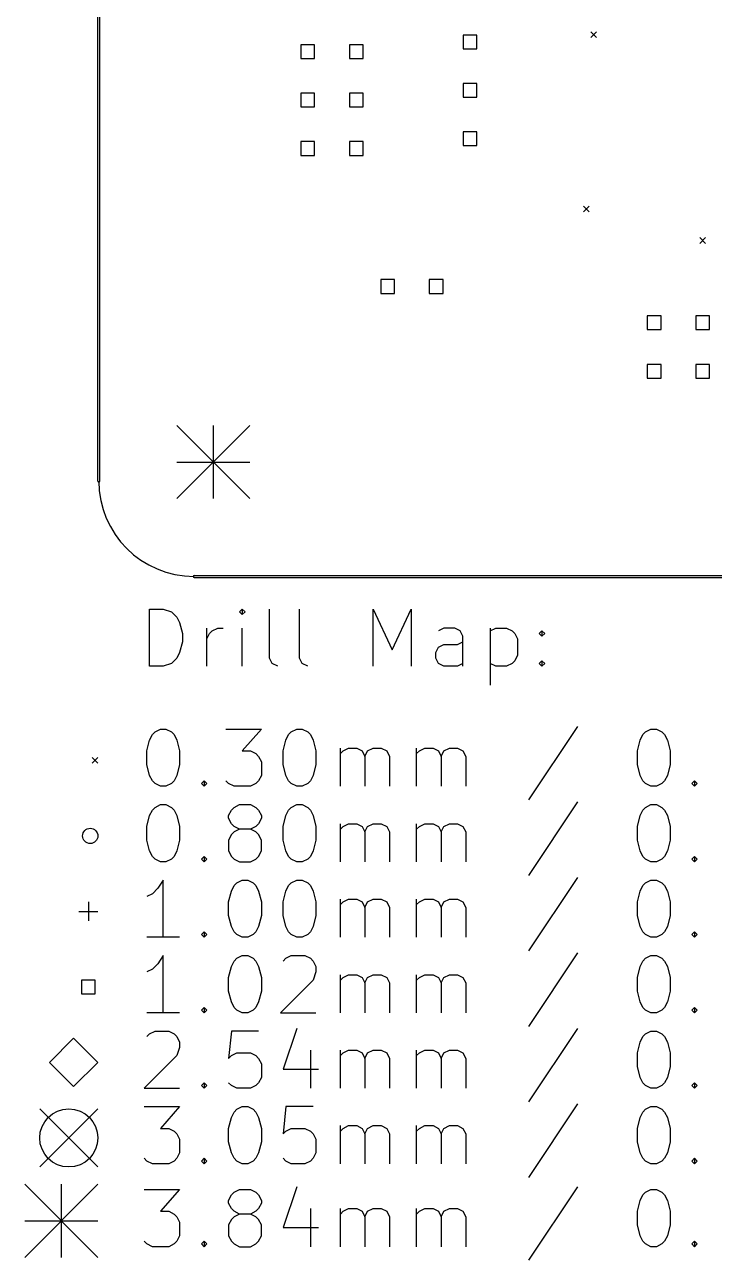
# Model space of a CAD drawing. Extents: x 6 to 78, y -141 to -10.
# Drawn here: x 6.1 to 42.3, y -140.9 to -76.1 of the extents above; entities that cross this region are included whole.
import ezdxf

# ---------------------------------------------------------------- set-up
doc = ezdxf.new("R2010")
doc.units = 0
doc.header["$MEASUREMENT"] = 0
doc.layers.add('BLACK', color=7, linetype='CONTINUOUS')

msp = doc.modelspace()

# ---------------------------------------------------------------- linework, layer by layer
at = {"layer": 'Black'}
for p, q in [((9.95, -100), (9.95, -15)), ((10.05, -100), (10.05, -15)), ((35.791, -76.431), (36.091, -76.731)), ((36.091, -76.431), (35.791, -76.731)), ((21.3142, -77.1108), (20.5958, -77.1108)), ((20.5958, -77.1108), (20.5958, -77.8292)), ((21.3142, -77.8292), (21.3142, -77.1108)), ((23.8542, -77.1108), (23.1358, -77.1108)), ((23.1358, -77.1108), (23.1358, -77.8292)), ((23.8542, -77.8292), (23.8542, -77.1108)), ((29.8232, -76.6028), (29.1048, -76.6028)), ((29.1048, -76.6028), (29.1048, -77.3212)), ((29.8232, -77.3212), (29.8232, -76.6028)), ((29.1048, -77.3212), (29.8232, -77.3212)), ((20.5958, -77.8292), (21.3142, -77.8292)), ((23.1358, -77.8292), (23.8542, -77.8292)), ((21.3142, -79.6508), (20.5958, -79.6508)), ((20.5958, -79.6508), (20.5958, -80.3692)), ((21.3142, -80.3692), (21.3142, -79.6508)), ((23.8542, -79.6508), (23.1358, -79.6508)), ((23.1358, -79.6508), (23.1358, -80.3692)), ((23.8542, -80.3692), (23.8542, -79.6508)), ((29.8232, -79.1428), (29.1048, -79.1428)), ((29.1048, -79.1428), (29.1048, -79.8612)), ((29.8232, -79.8612), (29.8232, -79.1428)), ((29.1048, -79.8612), (29.8232, -79.8612)), ((20.5958, -80.3692), (21.3142, -80.3692)), ((23.1358, -80.3692), (23.8542, -80.3692)), ((21.3142, -82.1908), (20.5958, -82.1908)), ((20.5958, -82.1908), (20.5958, -82.9092)), ((21.3142, -82.9092), (21.3142, -82.1908)), ((23.8542, -82.1908), (23.1358, -82.1908)), ((23.1358, -82.1908), (23.1358, -82.9092)), ((23.8542, -82.9092), (23.8542, -82.1908)), ((29.8232, -81.6828), (29.1048, -81.6828)), ((29.1048, -81.6828), (29.1048, -82.4012)), ((29.8232, -82.4012), (29.8232, -81.6828)), ((20.5958, -82.9092), (21.3142, -82.9092)), ((23.1358, -82.9092), (23.8542, -82.9092)), ((29.1048, -82.4012), (29.8232, -82.4012)), ((35.41, -85.575), (35.71, -85.875)), ((35.71, -85.575), (35.41, -85.875)), ((41.506, -87.226), (41.806, -87.526)), ((41.806, -87.226), (41.506, -87.526)), ((25.5052, -89.4298), (24.7868, -89.4298)), ((24.7868, -89.4298), (24.7868, -90.1482)), ((25.5052, -90.1482), (25.5052, -89.4298)), ((28.0452, -89.4298), (27.3268, -89.4298)), ((27.3268, -89.4298), (27.3268, -90.1482)), ((28.0452, -90.1482), (28.0452, -89.4298)), ((24.7868, -90.1482), (25.5052, -90.1482)), ((27.3268, -90.1482), (28.0452, -90.1482)), ((39.4752, -91.3348), (38.7568, -91.3348)), ((38.7568, -91.3348), (38.7568, -92.0532)), ((39.4752, -92.0532), (39.4752, -91.3348)), ((42.0152, -91.3348), (41.2968, -91.3348)), ((41.2968, -91.3348), (41.2968, -92.0532)), ((42.0152, -92.0532), (42.0152, -91.3348)), ((38.7568, -92.0532), (39.4752, -92.0532)), ((41.2968, -92.0532), (42.0152, -92.0532)), ((39.4752, -93.8748), (38.7568, -93.8748)), ((38.7568, -93.8748), (38.7568, -94.5932)), ((39.4752, -94.5932), (39.4752, -93.8748)), ((42.0152, -93.8748), (41.2968, -93.8748)), ((41.2968, -93.8748), (41.2968, -94.5932)), ((42.0152, -94.5932), (42.0152, -93.8748)), ((38.7568, -94.5932), (39.4752, -94.5932)), ((41.2968, -94.5932), (42.0152, -94.5932)), ((14.0823, -97.0823), (17.9177, -100.918)), ((17.9177, -97.0823), (14.0823, -100.918)), ((16, -97.0823), (16, -100.918)), ((14.0823, -99), (17.9177, -99)), ((15, -104.95), (60, -104.95)), ((15, -105.05), (60, -105.05)), ((12.6643, -109.707), (12.6643, -106.707)), ((12.6643, -106.707), (13.3786, -106.707)), ((13.3786, -106.707), (13.8071, -106.85)), ((13.8071, -106.85), (14.0929, -107.136)), ((17.5214, -106.707), (17.3786, -106.85)), ((17.3786, -106.85), (17.5214, -106.993)), ((17.6643, -106.85), (17.5214, -106.707)), ((17.5214, -106.707), (17.5214, -106.993)), ((17.5214, -106.993), (17.6643, -106.85)), ((18.95, -109.279), (18.95, -106.707)), ((20.5214, -109.279), (20.5214, -106.707)), ((24.3786, -109.707), (24.3786, -106.707)), ((24.3786, -106.707), (25.3786, -108.85)), ((25.3786, -108.85), (26.3786, -106.707)), ((26.3786, -106.707), (26.3786, -109.707)), ((14.0929, -107.136), (14.2357, -107.421)), ((14.2357, -107.421), (14.3786, -107.993)), ((14.3786, -107.993), (14.3786, -108.421)), ((15.6643, -109.707), (15.6643, -107.707)), ((15.6643, -108.279), (15.8071, -107.993)), ((15.8071, -107.993), (15.95, -107.85)), ((15.95, -107.85), (16.2357, -107.707)), ((16.2357, -107.707), (16.5214, -107.707)), ((17.5214, -109.707), (17.5214, -107.707)), ((28.0929, -107.707), (27.8071, -107.85)), ((28.6643, -107.707), (28.0929, -107.707)), ((28.95, -107.85), (28.6643, -107.707)), ((29.0929, -108.136), (28.95, -107.85)), ((29.0929, -109.707), (29.0929, -108.136)), ((30.5214, -107.707), (30.5214, -110.707)), ((30.5214, -107.85), (30.8071, -107.707)), ((30.8071, -107.707), (31.3786, -107.707)), ((31.3786, -107.707), (31.6643, -107.85)), ((31.6643, -107.85), (31.8071, -107.993)), ((31.8071, -107.993), (31.95, -108.279)), ((33.0929, -107.993), (33.2357, -107.85)), ((33.2357, -108.136), (33.0929, -107.993)), ((33.2357, -107.85), (33.3786, -107.993)), ((33.2357, -107.85), (33.2357, -108.136)), ((33.3786, -107.993), (33.2357, -108.136)), ((14.3786, -108.421), (14.2357, -108.993)), ((27.6643, -108.993), (27.8071, -108.707)), ((27.8071, -108.707), (28.0929, -108.564)), ((28.0929, -108.564), (28.8071, -108.564)), ((28.8071, -108.564), (29.0929, -108.421)), ((31.95, -108.279), (31.95, -109.136)), ((14.0929, -109.279), (13.8071, -109.564)), ((14.2357, -108.993), (14.0929, -109.279)), ((19.0929, -109.564), (18.95, -109.279)), ((20.6643, -109.564), (20.5214, -109.279)), ((27.6643, -109.279), (27.6643, -108.993)), ((27.8071, -109.564), (27.6643, -109.279)), ((31.8071, -109.421), (31.6643, -109.564)), ((31.95, -109.136), (31.8071, -109.421)), ((33.0929, -109.564), (33.2357, -109.421)), ((33.2357, -109.421), (33.3786, -109.564)), ((33.2357, -109.421), (33.2357, -109.707)), ((13.3786, -109.707), (12.6643, -109.707)), ((13.8071, -109.564), (13.3786, -109.707)), ((19.3786, -109.707), (19.0929, -109.564)), ((20.95, -109.707), (20.6643, -109.564)), ((28.0929, -109.707), (27.8071, -109.564)), ((28.8071, -109.707), (28.0929, -109.707)), ((29.0929, -109.564), (28.8071, -109.707)), ((30.8071, -109.707), (30.5214, -109.564)), ((31.3786, -109.707), (30.8071, -109.707)), ((31.6643, -109.564), (31.3786, -109.707)), ((33.2357, -109.707), (33.0929, -109.564)), ((33.3786, -109.564), (33.2357, -109.707)), ((12.6643, -113.579), (12.8071, -113.293)), ((12.8071, -113.293), (12.95, -113.15)), ((12.95, -113.15), (13.2357, -113.007)), ((13.2357, -113.007), (13.5214, -113.007)), ((13.5214, -113.007), (13.8071, -113.15)), ((13.8071, -113.15), (13.95, -113.293)), ((13.95, -113.293), (14.0929, -113.579)), ((16.6643, -113.007), (18.5214, -113.007)), ((18.5214, -113.007), (17.5214, -114.15)), ((19.8071, -113.579), (19.95, -113.293)), ((19.95, -113.293), (20.0929, -113.15)), ((20.0929, -113.15), (20.3786, -113.007)), ((20.3786, -113.007), (20.6643, -113.007)), ((20.6643, -113.007), (20.95, -113.15)), ((20.95, -113.15), (21.0929, -113.293)), ((21.0929, -113.293), (21.2357, -113.579)), ((35.0929, -112.864), (32.5214, -116.721)), ((38.3786, -113.579), (38.5214, -113.293)), ((38.5214, -113.293), (38.6643, -113.15)), ((38.6643, -113.15), (38.95, -113.007)), ((38.95, -113.007), (39.2357, -113.007)), ((39.2357, -113.007), (39.5214, -113.15)), ((39.5214, -113.15), (39.6643, -113.293)), ((39.6643, -113.293), (39.8071, -113.579)), ((12.5214, -114.15), (12.6643, -113.579)), ((14.0929, -113.579), (14.2357, -114.15)), ((19.6643, -114.15), (19.8071, -113.579)), ((21.2357, -113.579), (21.3786, -114.15)), ((22.6643, -116.007), (22.6643, -114.007)), ((22.8071, -114.15), (23.0929, -114.007)), ((23.0929, -114.007), (23.5214, -114.007)), ((23.5214, -114.007), (23.8071, -114.15)), ((24.0929, -114.15), (24.3786, -114.007)), ((24.3786, -114.007), (24.8071, -114.007)), ((24.8071, -114.007), (25.0929, -114.15)), ((26.6643, -116.007), (26.6643, -114.007)), ((26.8071, -114.15), (27.0929, -114.007)), ((27.0929, -114.007), (27.5214, -114.007)), ((27.5214, -114.007), (27.8071, -114.15)), ((28.0929, -114.15), (28.3786, -114.007)), ((28.3786, -114.007), (28.8071, -114.007)), ((28.8071, -114.007), (29.0929, -114.15)), ((38.2357, -114.15), (38.3786, -113.579)), ((39.8071, -113.579), (39.95, -114.15)), ((9.65, -114.5), (9.95, -114.8)), ((9.95, -114.5), (9.65, -114.8)), ((12.5214, -114.864), (12.5214, -114.15)), ((14.2357, -114.15), (14.2357, -114.864)), ((17.5214, -114.15), (17.95, -114.15)), ((17.95, -114.15), (18.2357, -114.293)), ((18.2357, -114.293), (18.3786, -114.436)), ((18.3786, -114.436), (18.5214, -114.721)), ((19.6643, -114.864), (19.6643, -114.15)), ((21.3786, -114.15), (21.3786, -114.864)), ((22.6643, -114.293), (22.8071, -114.15)), ((23.8071, -114.15), (23.95, -114.436)), ((23.95, -114.436), (24.0929, -114.15)), ((23.95, -114.436), (23.95, -116.007)), ((25.0929, -114.15), (25.2357, -114.436)), ((25.2357, -114.436), (25.2357, -116.007)), ((26.6643, -114.293), (26.8071, -114.15)), ((27.8071, -114.15), (27.95, -114.436)), ((27.95, -114.436), (28.0929, -114.15)), ((27.95, -114.436), (27.95, -116.007)), ((29.0929, -114.15), (29.2357, -114.436)), ((29.2357, -114.436), (29.2357, -116.007)), ((38.2357, -114.864), (38.2357, -114.15)), ((39.95, -114.15), (39.95, -114.864)), ((12.6643, -115.436), (12.5214, -114.864)), ((14.2357, -114.864), (14.0929, -115.436)), ((18.5214, -114.721), (18.5214, -115.436)), ((19.8071, -115.436), (19.6643, -114.864)), ((21.3786, -114.864), (21.2357, -115.436)), ((38.3786, -115.436), (38.2357, -114.864)), ((39.95, -114.864), (39.8071, -115.436)), ((12.8071, -115.721), (12.6643, -115.436)), ((12.95, -115.864), (12.8071, -115.721)), ((13.2357, -116.007), (12.95, -115.864)), ((13.5214, -116.007), (13.2357, -116.007)), ((13.8071, -115.864), (13.5214, -116.007)), ((13.95, -115.721), (13.8071, -115.864)), ((14.0929, -115.436), (13.95, -115.721)), ((15.3786, -115.864), (15.5214, -115.721)), ((15.5214, -116.007), (15.3786, -115.864)), ((15.5214, -115.721), (15.6643, -115.864)), ((15.5214, -115.721), (15.5214, -116.007)), ((15.6643, -115.864), (15.5214, -116.007)), ((16.8071, -115.864), (16.6643, -115.721)), ((17.0929, -116.007), (16.8071, -115.864)), ((17.95, -116.007), (17.0929, -116.007)), ((18.2357, -115.864), (17.95, -116.007)), ((18.3786, -115.721), (18.2357, -115.864)), ((18.5214, -115.436), (18.3786, -115.721)), ((19.95, -115.721), (19.8071, -115.436)), ((20.0929, -115.864), (19.95, -115.721)), ((20.3786, -116.007), (20.0929, -115.864)), ((20.6643, -116.007), (20.3786, -116.007)), ((20.95, -115.864), (20.6643, -116.007)), ((21.0929, -115.721), (20.95, -115.864)), ((21.2357, -115.436), (21.0929, -115.721)), ((38.5214, -115.721), (38.3786, -115.436)), ((38.6643, -115.864), (38.5214, -115.721)), ((38.95, -116.007), (38.6643, -115.864)), ((39.2357, -116.007), (38.95, -116.007)), ((39.5214, -115.864), (39.2357, -116.007)), ((39.6643, -115.721), (39.5214, -115.864)), ((39.8071, -115.436), (39.6643, -115.721)), ((41.0929, -115.864), (41.2357, -115.721)), ((41.2357, -116.007), (41.0929, -115.864)), ((41.2357, -115.721), (41.3786, -115.864)), ((41.2357, -115.721), (41.2357, -116.007)), ((41.3786, -115.864), (41.2357, -116.007)), ((12.6643, -117.539), (12.8071, -117.253)), ((12.8071, -117.253), (12.95, -117.11)), ((12.95, -117.11), (13.2357, -116.967)), ((13.2357, -116.967), (13.5214, -116.967)), ((13.5214, -116.967), (13.8071, -117.11)), ((13.8071, -117.11), (13.95, -117.253)), ((13.95, -117.253), (14.0929, -117.539)), ((16.8071, -117.539), (16.95, -117.253)), ((16.95, -117.253), (17.0929, -117.11)), ((17.0929, -117.11), (17.3786, -116.967)), ((17.3786, -116.967), (17.95, -116.967)), ((17.95, -116.967), (18.2357, -117.11)), ((18.2357, -117.11), (18.3786, -117.253)), ((18.3786, -117.253), (18.5214, -117.539)), ((19.8071, -117.539), (19.95, -117.253)), ((19.95, -117.253), (20.0929, -117.11)), ((20.0929, -117.11), (20.3786, -116.967)), ((20.3786, -116.967), (20.6643, -116.967)), ((20.6643, -116.967), (20.95, -117.11)), ((20.95, -117.11), (21.0929, -117.253)), ((21.0929, -117.253), (21.2357, -117.539)), ((35.0929, -116.824), (32.5214, -120.681)), ((38.3786, -117.539), (38.5214, -117.253)), ((38.5214, -117.253), (38.6643, -117.11)), ((38.6643, -117.11), (38.95, -116.967)), ((38.95, -116.967), (39.2357, -116.967)), ((39.2357, -116.967), (39.5214, -117.11)), ((39.5214, -117.11), (39.6643, -117.253)), ((39.6643, -117.253), (39.8071, -117.539)), ((12.5214, -118.11), (12.6643, -117.539)), ((14.0929, -117.539), (14.2357, -118.11)), ((16.8071, -117.681), (16.8071, -117.539)), ((16.95, -117.967), (16.8071, -117.681)), ((18.5214, -117.681), (18.3786, -117.967)), ((18.5214, -117.539), (18.5214, -117.681)), ((19.6643, -118.11), (19.8071, -117.539)), ((21.2357, -117.539), (21.3786, -118.11)), ((38.2357, -118.11), (38.3786, -117.539)), ((39.8071, -117.539), (39.95, -118.11)), ((12.5214, -118.824), (12.5214, -118.11)), ((14.2357, -118.11), (14.2357, -118.824)), ((16.95, -118.539), (16.8071, -118.824)), ((17.0929, -118.11), (16.95, -117.967)), ((17.0929, -118.396), (16.95, -118.539)), ((17.3786, -118.253), (17.0929, -118.11)), ((17.3786, -118.253), (17.0929, -118.396)), ((17.95, -118.253), (17.3786, -118.253)), ((18.2357, -118.11), (17.95, -118.253)), ((18.2357, -118.396), (17.95, -118.253)), ((18.3786, -117.967), (18.2357, -118.11)), ((18.3786, -118.539), (18.2357, -118.396)), ((18.5214, -118.824), (18.3786, -118.539)), ((19.6643, -118.824), (19.6643, -118.11)), ((21.3786, -118.11), (21.3786, -118.824)), ((22.6643, -119.967), (22.6643, -117.967)), ((22.6643, -118.253), (22.8071, -118.11)), ((22.8071, -118.11), (23.0929, -117.967)), ((23.0929, -117.967), (23.5214, -117.967)), ((23.5214, -117.967), (23.8071, -118.11)), ((23.8071, -118.11), (23.95, -118.396)), ((23.95, -118.396), (24.0929, -118.11)), ((23.95, -118.396), (23.95, -119.967)), ((24.0929, -118.11), (24.3786, -117.967)), ((24.3786, -117.967), (24.8071, -117.967)), ((24.8071, -117.967), (25.0929, -118.11)), ((25.0929, -118.11), (25.2357, -118.396)), ((25.2357, -118.396), (25.2357, -119.967)), ((26.6643, -119.967), (26.6643, -117.967)), ((26.6643, -118.253), (26.8071, -118.11)), ((26.8071, -118.11), (27.0929, -117.967)), ((27.0929, -117.967), (27.5214, -117.967)), ((27.5214, -117.967), (27.8071, -118.11)), ((27.8071, -118.11), (27.95, -118.396)), ((27.95, -118.396), (28.0929, -118.11)), ((27.95, -118.396), (27.95, -119.967)), ((28.0929, -118.11), (28.3786, -117.967)), ((28.3786, -117.967), (28.8071, -117.967)), ((28.8071, -117.967), (29.0929, -118.11)), ((29.0929, -118.11), (29.2357, -118.396)), ((29.2357, -118.396), (29.2357, -119.967)), ((38.2357, -118.824), (38.2357, -118.11)), ((39.95, -118.11), (39.95, -118.824)), ((12.6643, -119.396), (12.5214, -118.824)), ((14.2357, -118.824), (14.0929, -119.396)), ((16.8071, -118.824), (16.8071, -119.396)), ((18.5214, -119.396), (18.5214, -118.824)), ((19.8071, -119.396), (19.6643, -118.824)), ((21.3786, -118.824), (21.2357, -119.396)), ((38.3786, -119.396), (38.2357, -118.824)), ((39.95, -118.824), (39.8071, -119.396)), ((12.8071, -119.681), (12.6643, -119.396)), ((12.95, -119.824), (12.8071, -119.681)), ((13.2357, -119.967), (12.95, -119.824)), ((13.8071, -119.824), (13.5214, -119.967)), ((13.95, -119.681), (13.8071, -119.824)), ((14.0929, -119.396), (13.95, -119.681)), ((15.3786, -119.824), (15.5214, -119.681)), ((15.5214, -119.967), (15.3786, -119.824)), ((15.5214, -119.681), (15.6643, -119.824)), ((15.5214, -119.681), (15.5214, -119.967)), ((15.6643, -119.824), (15.5214, -119.967)), ((16.8071, -119.396), (16.95, -119.681)), ((16.95, -119.681), (17.0929, -119.824)), ((17.0929, -119.824), (17.3786, -119.967)), ((17.95, -119.967), (18.2357, -119.824)), ((18.2357, -119.824), (18.3786, -119.681)), ((18.3786, -119.681), (18.5214, -119.396)), ((19.95, -119.681), (19.8071, -119.396)), ((20.0929, -119.824), (19.95, -119.681)), ((20.3786, -119.967), (20.0929, -119.824)), ((20.95, -119.824), (20.6643, -119.967)), ((21.0929, -119.681), (20.95, -119.824)), ((21.2357, -119.396), (21.0929, -119.681)), ((38.5214, -119.681), (38.3786, -119.396)), ((38.6643, -119.824), (38.5214, -119.681)), ((38.95, -119.967), (38.6643, -119.824)), ((39.5214, -119.824), (39.2357, -119.967)), ((39.6643, -119.681), (39.5214, -119.824)), ((39.8071, -119.396), (39.6643, -119.681)), ((41.0929, -119.824), (41.2357, -119.681)), ((41.2357, -119.967), (41.0929, -119.824)), ((41.2357, -119.681), (41.3786, -119.824)), ((41.2357, -119.681), (41.2357, -119.967)), ((41.3786, -119.824), (41.2357, -119.967)), ((13.5214, -119.967), (13.2357, -119.967)), ((17.3786, -119.967), (17.95, -119.967)), ((20.6643, -119.967), (20.3786, -119.967)), ((39.2357, -119.967), (38.95, -119.967)), ((13.3786, -120.927), (13.0929, -121.356)), ((13.3786, -123.927), (13.3786, -120.927)), ((17.0929, -121.213), (17.2357, -121.07)), ((17.2357, -121.07), (17.5214, -120.927)), ((17.5214, -120.927), (17.8071, -120.927)), ((17.8071, -120.927), (18.0929, -121.07)), ((18.0929, -121.07), (18.2357, -121.213)), ((19.95, -121.213), (20.0929, -121.07)), ((20.0929, -121.07), (20.3786, -120.927)), ((20.3786, -120.927), (20.6643, -120.927)), ((20.6643, -120.927), (20.95, -121.07)), ((20.95, -121.07), (21.0929, -121.213)), ((35.0929, -120.784), (32.5214, -124.641)), ((38.5214, -121.213), (38.6643, -121.07)), ((38.6643, -121.07), (38.95, -120.927)), ((38.95, -120.927), (39.2357, -120.927)), ((39.2357, -120.927), (39.5214, -121.07)), ((39.5214, -121.07), (39.6643, -121.213)), ((12.8071, -121.641), (12.5214, -121.784)), ((13.0929, -121.356), (12.8071, -121.641)), ((16.8071, -122.07), (16.95, -121.499)), ((16.95, -121.499), (17.0929, -121.213)), ((18.2357, -121.213), (18.3786, -121.499)), ((18.3786, -121.499), (18.5214, -122.07)), ((19.6643, -122.07), (19.8071, -121.499)), ((19.8071, -121.499), (19.95, -121.213)), ((21.0929, -121.213), (21.2357, -121.499)), ((21.2357, -121.499), (21.3786, -122.07)), ((38.2357, -122.07), (38.3786, -121.499)), ((38.3786, -121.499), (38.5214, -121.213)), ((39.6643, -121.213), (39.8071, -121.499)), ((39.8071, -121.499), (39.95, -122.07)), ((9.45, -122.07), (9.45, -123.07)), ((16.8071, -122.784), (16.8071, -122.07)), ((18.5214, -122.07), (18.5214, -122.784)), ((19.6643, -122.784), (19.6643, -122.07)), ((21.3786, -122.07), (21.3786, -122.784)), ((22.6643, -123.927), (22.6643, -121.927)), ((22.6643, -122.213), (22.8071, -122.07)), ((22.8071, -122.07), (23.0929, -121.927)), ((23.0929, -121.927), (23.5214, -121.927)), ((23.5214, -121.927), (23.8071, -122.07)), ((23.8071, -122.07), (23.95, -122.356)), ((23.95, -122.356), (24.0929, -122.07)), ((23.95, -122.356), (23.95, -123.927)), ((24.0929, -122.07), (24.3786, -121.927)), ((24.3786, -121.927), (24.8071, -121.927)), ((24.8071, -121.927), (25.0929, -122.07)), ((25.0929, -122.07), (25.2357, -122.356)), ((25.2357, -122.356), (25.2357, -123.927)), ((26.6643, -123.927), (26.6643, -121.927)), ((26.6643, -122.213), (26.8071, -122.07)), ((26.8071, -122.07), (27.0929, -121.927)), ((27.0929, -121.927), (27.5214, -121.927)), ((27.5214, -121.927), (27.8071, -122.07)), ((27.8071, -122.07), (27.95, -122.356)), ((27.95, -122.356), (28.0929, -122.07)), ((27.95, -122.356), (27.95, -123.927)), ((28.0929, -122.07), (28.3786, -121.927)), ((28.3786, -121.927), (28.8071, -121.927)), ((28.8071, -121.927), (29.0929, -122.07)), ((29.0929, -122.07), (29.2357, -122.356)), ((29.2357, -122.356), (29.2357, -123.927)), ((38.2357, -122.784), (38.2357, -122.07)), ((39.95, -122.07), (39.95, -122.784)), ((8.95, -122.57), (9.95, -122.57)), ((16.95, -123.356), (16.8071, -122.784)), ((18.5214, -122.784), (18.3786, -123.356)), ((19.8071, -123.356), (19.6643, -122.784)), ((21.3786, -122.784), (21.2357, -123.356)), ((38.3786, -123.356), (38.2357, -122.784)), ((39.95, -122.784), (39.8071, -123.356)), ((15.3786, -123.784), (15.5214, -123.641)), ((15.5214, -123.927), (15.3786, -123.784)), ((15.5214, -123.641), (15.6643, -123.784)), ((15.5214, -123.641), (15.5214, -123.927)), ((15.6643, -123.784), (15.5214, -123.927)), ((17.0929, -123.641), (16.95, -123.356)), ((17.2357, -123.784), (17.0929, -123.641)), ((17.5214, -123.927), (17.2357, -123.784)), ((18.0929, -123.784), (17.8071, -123.927)), ((18.2357, -123.641), (18.0929, -123.784)), ((18.3786, -123.356), (18.2357, -123.641)), ((19.95, -123.641), (19.8071, -123.356)), ((20.0929, -123.784), (19.95, -123.641)), ((20.3786, -123.927), (20.0929, -123.784)), ((20.95, -123.784), (20.6643, -123.927)), ((21.0929, -123.641), (20.95, -123.784)), ((21.2357, -123.356), (21.0929, -123.641)), ((38.5214, -123.641), (38.3786, -123.356)), ((38.6643, -123.784), (38.5214, -123.641)), ((38.95, -123.927), (38.6643, -123.784)), ((39.5214, -123.784), (39.2357, -123.927)), ((39.6643, -123.641), (39.5214, -123.784)), ((39.8071, -123.356), (39.6643, -123.641)), ((41.0929, -123.784), (41.2357, -123.641)), ((41.2357, -123.927), (41.0929, -123.784)), ((41.2357, -123.641), (41.3786, -123.784)), ((41.2357, -123.641), (41.2357, -123.927)), ((41.3786, -123.784), (41.2357, -123.927)), ((14.2357, -123.927), (12.5214, -123.927)), ((17.8071, -123.927), (17.5214, -123.927)), ((20.6643, -123.927), (20.3786, -123.927)), ((39.2357, -123.927), (38.95, -123.927)), ((13.3786, -124.887), (13.0929, -125.316)), ((13.3786, -127.887), (13.3786, -124.887)), ((17.0929, -125.173), (17.2357, -125.03)), ((17.2357, -125.03), (17.5214, -124.887)), ((17.5214, -124.887), (17.8071, -124.887)), ((17.8071, -124.887), (18.0929, -125.03)), ((18.0929, -125.03), (18.2357, -125.173)), ((19.6643, -125.173), (19.8071, -125.03)), ((19.8071, -125.03), (20.0929, -124.887)), ((20.0929, -124.887), (20.8071, -124.887)), ((20.8071, -124.887), (21.0929, -125.03)), ((21.0929, -125.03), (21.2357, -125.173)), ((35.0929, -124.744), (32.5214, -128.601)), ((38.5214, -125.173), (38.6643, -125.03)), ((38.6643, -125.03), (38.95, -124.887)), ((38.95, -124.887), (39.2357, -124.887)), ((39.2357, -124.887), (39.5214, -125.03)), ((39.5214, -125.03), (39.6643, -125.173)), ((12.8071, -125.601), (12.5214, -125.744)), ((13.0929, -125.316), (12.8071, -125.601)), ((16.8071, -126.03), (16.95, -125.459)), ((16.95, -125.459), (17.0929, -125.173)), ((18.2357, -125.173), (18.3786, -125.459)), ((18.3786, -125.459), (18.5214, -126.03)), ((21.2357, -125.173), (21.3786, -125.459)), ((21.3786, -125.459), (21.3786, -125.744)), ((38.2357, -126.03), (38.3786, -125.459)), ((38.3786, -125.459), (38.5214, -125.173)), ((39.6643, -125.173), (39.8071, -125.459)), ((39.8071, -125.459), (39.95, -126.03)), ((9.8012, -126.171), (9.0828, -126.171)), ((9.0828, -126.171), (9.0828, -126.889)), ((9.8012, -126.889), (9.8012, -126.171)), ((16.8071, -126.744), (16.8071, -126.03)), ((18.5214, -126.03), (18.5214, -126.744)), ((21.2357, -126.173), (19.5214, -127.887)), ((21.3786, -125.744), (21.2357, -126.173)), ((22.6643, -127.887), (22.6643, -125.887)), ((22.6643, -126.173), (22.8071, -126.03)), ((22.8071, -126.03), (23.0929, -125.887)), ((23.0929, -125.887), (23.5214, -125.887)), ((23.5214, -125.887), (23.8071, -126.03)), ((23.8071, -126.03), (23.95, -126.316)), ((23.95, -126.316), (24.0929, -126.03)), ((23.95, -126.316), (23.95, -127.887)), ((24.0929, -126.03), (24.3786, -125.887)), ((24.3786, -125.887), (24.8071, -125.887)), ((24.8071, -125.887), (25.0929, -126.03)), ((25.0929, -126.03), (25.2357, -126.316)), ((25.2357, -126.316), (25.2357, -127.887)), ((26.6643, -127.887), (26.6643, -125.887)), ((26.6643, -126.173), (26.8071, -126.03)), ((26.8071, -126.03), (27.0929, -125.887)), ((27.0929, -125.887), (27.5214, -125.887)), ((27.5214, -125.887), (27.8071, -126.03)), ((27.8071, -126.03), (27.95, -126.316)), ((27.95, -126.316), (28.0929, -126.03)), ((27.95, -126.316), (27.95, -127.887)), ((28.0929, -126.03), (28.3786, -125.887)), ((28.3786, -125.887), (28.8071, -125.887)), ((28.8071, -125.887), (29.0929, -126.03)), ((29.0929, -126.03), (29.2357, -126.316)), ((29.2357, -126.316), (29.2357, -127.887)), ((38.2357, -126.744), (38.2357, -126.03)), ((39.95, -126.03), (39.95, -126.744)), ((9.0828, -126.889), (9.8012, -126.889)), ((16.95, -127.316), (16.8071, -126.744)), ((18.5214, -126.744), (18.3786, -127.316)), ((38.3786, -127.316), (38.2357, -126.744)), ((39.95, -126.744), (39.8071, -127.316)), ((15.3786, -127.744), (15.5214, -127.601)), ((15.5214, -127.601), (15.6643, -127.744)), ((15.5214, -127.601), (15.5214, -127.887)), ((17.0929, -127.601), (16.95, -127.316)), ((17.2357, -127.744), (17.0929, -127.601)), ((18.2357, -127.601), (18.0929, -127.744)), ((18.3786, -127.316), (18.2357, -127.601)), ((38.5214, -127.601), (38.3786, -127.316)), ((38.6643, -127.744), (38.5214, -127.601)), ((39.6643, -127.601), (39.5214, -127.744)), ((39.8071, -127.316), (39.6643, -127.601)), ((41.0929, -127.744), (41.2357, -127.601)), ((41.2357, -127.601), (41.3786, -127.744)), ((41.2357, -127.601), (41.2357, -127.887)), ((14.2357, -127.887), (12.5214, -127.887)), ((15.5214, -127.887), (15.3786, -127.744)), ((15.6643, -127.744), (15.5214, -127.887)), ((17.5214, -127.887), (17.2357, -127.744)), ((17.8071, -127.887), (17.5214, -127.887)), ((18.0929, -127.744), (17.8071, -127.887)), ((19.5214, -127.887), (21.3786, -127.887)), ((38.95, -127.887), (38.6643, -127.744)), ((39.2357, -127.887), (38.95, -127.887)), ((39.5214, -127.744), (39.2357, -127.887)), ((41.2357, -127.887), (41.0929, -127.744)), ((41.3786, -127.744), (41.2357, -127.887)), ((12.6643, -128.99), (12.95, -128.847)), ((12.95, -128.847), (13.6643, -128.847)), ((13.6643, -128.847), (13.95, -128.99)), ((16.95, -128.847), (16.8071, -130.276)), ((18.3786, -128.847), (16.95, -128.847)), ((20.3786, -128.704), (19.6643, -130.847)), ((35.0929, -128.704), (32.5214, -132.561)), ((38.6643, -128.99), (38.95, -128.847)), ((38.95, -128.847), (39.2357, -128.847)), ((39.2357, -128.847), (39.5214, -128.99)), ((8.68, -129.22), (7.41, -130.49)), ((9.95, -130.49), (8.68, -129.22)), ((12.5214, -129.133), (12.6643, -128.99)), ((13.95, -128.99), (14.0929, -129.133)), ((14.0929, -129.133), (14.2357, -129.419)), ((14.2357, -129.419), (14.2357, -129.704)), ((38.2357, -129.99), (38.3786, -129.419)), ((38.3786, -129.419), (38.5214, -129.133)), ((38.5214, -129.133), (38.6643, -128.99)), ((39.5214, -128.99), (39.6643, -129.133)), ((39.6643, -129.133), (39.8071, -129.419)), ((39.8071, -129.419), (39.95, -129.99)), ((14.0929, -130.133), (12.3786, -131.847)), ((14.2357, -129.704), (14.0929, -130.133)), ((16.8071, -130.276), (16.95, -130.133)), ((16.95, -130.133), (17.2357, -129.99)), ((17.2357, -129.99), (17.95, -129.99)), ((17.95, -129.99), (18.2357, -130.133)), ((18.2357, -130.133), (18.3786, -130.276)), ((21.0929, -129.847), (21.0929, -131.847)), ((22.6643, -131.847), (22.6643, -129.847)), ((22.6643, -130.133), (22.8071, -129.99)), ((22.8071, -129.99), (23.0929, -129.847)), ((23.0929, -129.847), (23.5214, -129.847)), ((23.5214, -129.847), (23.8071, -129.99)), ((23.8071, -129.99), (23.95, -130.276)), ((23.95, -130.276), (24.0929, -129.99)), ((24.0929, -129.99), (24.3786, -129.847)), ((24.3786, -129.847), (24.8071, -129.847)), ((24.8071, -129.847), (25.0929, -129.99)), ((25.0929, -129.99), (25.2357, -130.276)), ((26.6643, -131.847), (26.6643, -129.847)), ((26.6643, -130.133), (26.8071, -129.99)), ((26.8071, -129.99), (27.0929, -129.847)), ((27.0929, -129.847), (27.5214, -129.847)), ((27.5214, -129.847), (27.8071, -129.99)), ((27.8071, -129.99), (27.95, -130.276)), ((27.95, -130.276), (28.0929, -129.99)), ((28.0929, -129.99), (28.3786, -129.847)), ((28.3786, -129.847), (28.8071, -129.847)), ((28.8071, -129.847), (29.0929, -129.99)), ((29.0929, -129.99), (29.2357, -130.276)), ((38.2357, -130.704), (38.2357, -129.99)), ((39.95, -129.99), (39.95, -130.704)), ((7.41, -130.49), (8.68, -131.76)), ((8.68, -131.76), (9.95, -130.49)), ((18.3786, -130.276), (18.5214, -130.561)), ((18.5214, -130.561), (18.5214, -131.276)), ((19.6643, -130.847), (21.5214, -130.847)), ((23.95, -130.276), (23.95, -131.847)), ((25.2357, -130.276), (25.2357, -131.847)), ((27.95, -130.276), (27.95, -131.847)), ((29.2357, -130.276), (29.2357, -131.847)), ((38.3786, -131.276), (38.2357, -130.704)), ((39.95, -130.704), (39.8071, -131.276)), ((15.3786, -131.704), (15.5214, -131.561)), ((15.5214, -131.561), (15.6643, -131.704)), ((15.5214, -131.561), (15.5214, -131.847)), ((16.95, -131.704), (16.8071, -131.561)), ((18.3786, -131.561), (18.2357, -131.704)), ((18.5214, -131.276), (18.3786, -131.561)), ((38.5214, -131.561), (38.3786, -131.276)), ((38.6643, -131.704), (38.5214, -131.561)), ((39.6643, -131.561), (39.5214, -131.704)), ((39.8071, -131.276), (39.6643, -131.561)), ((41.0929, -131.704), (41.2357, -131.561)), ((41.2357, -131.561), (41.3786, -131.704)), ((41.2357, -131.561), (41.2357, -131.847)), ((12.3786, -131.847), (14.2357, -131.847)), ((15.5214, -131.847), (15.3786, -131.704)), ((15.6643, -131.704), (15.5214, -131.847)), ((17.2357, -131.847), (16.95, -131.704)), ((17.95, -131.847), (17.2357, -131.847)), ((18.2357, -131.704), (17.95, -131.847)), ((38.95, -131.847), (38.6643, -131.704)), ((39.2357, -131.847), (38.95, -131.847)), ((39.5214, -131.704), (39.2357, -131.847)), ((41.2357, -131.847), (41.0929, -131.704)), ((41.3786, -131.704), (41.2357, -131.847)), ((12.3786, -132.807), (14.2357, -132.807)), ((14.2357, -132.807), (13.2357, -133.95)), ((17.2357, -132.95), (17.5214, -132.807)), ((17.5214, -132.807), (17.8071, -132.807)), ((17.8071, -132.807), (18.0929, -132.95)), ((19.8071, -132.807), (19.6643, -134.236)), ((21.2357, -132.807), (19.8071, -132.807)), ((35.0929, -132.664), (32.5214, -136.521)), ((38.6643, -132.95), (38.95, -132.807)), ((38.95, -132.807), (39.2357, -132.807)), ((39.2357, -132.807), (39.5214, -132.95)), ((6.902, -132.926), (9.95, -135.974)), ((9.95, -132.926), (6.902, -135.974)), ((16.8071, -133.95), (16.95, -133.379)), ((16.95, -133.379), (17.0929, -133.093)), ((17.0929, -133.093), (17.2357, -132.95)), ((18.0929, -132.95), (18.2357, -133.093)), ((18.2357, -133.093), (18.3786, -133.379)), ((18.3786, -133.379), (18.5214, -133.95)), ((38.2357, -133.95), (38.3786, -133.379)), ((38.3786, -133.379), (38.5214, -133.093)), ((38.5214, -133.093), (38.6643, -132.95)), ((39.5214, -132.95), (39.6643, -133.093)), ((39.6643, -133.093), (39.8071, -133.379)), ((39.8071, -133.379), (39.95, -133.95)), ((13.2357, -133.95), (13.6643, -133.95)), ((13.6643, -133.95), (13.95, -134.093)), ((13.95, -134.093), (14.0929, -134.236)), ((16.8071, -134.664), (16.8071, -133.95)), ((18.5214, -133.95), (18.5214, -134.664)), ((19.6643, -134.236), (19.8071, -134.093)), ((19.8071, -134.093), (20.0929, -133.95)), ((20.0929, -133.95), (20.8071, -133.95)), ((20.8071, -133.95), (21.0929, -134.093)), ((21.0929, -134.093), (21.2357, -134.236)), ((22.6643, -135.807), (22.6643, -133.807)), ((22.6643, -134.093), (22.8071, -133.95)), ((22.8071, -133.95), (23.0929, -133.807)), ((23.0929, -133.807), (23.5214, -133.807)), ((23.5214, -133.807), (23.8071, -133.95)), ((23.8071, -133.95), (23.95, -134.236)), ((23.95, -134.236), (24.0929, -133.95)), ((24.0929, -133.95), (24.3786, -133.807)), ((24.3786, -133.807), (24.8071, -133.807)), ((24.8071, -133.807), (25.0929, -133.95)), ((25.0929, -133.95), (25.2357, -134.236)), ((26.6643, -135.807), (26.6643, -133.807)), ((26.6643, -134.093), (26.8071, -133.95)), ((26.8071, -133.95), (27.0929, -133.807)), ((27.0929, -133.807), (27.5214, -133.807)), ((27.5214, -133.807), (27.8071, -133.95)), ((27.8071, -133.95), (27.95, -134.236)), ((27.95, -134.236), (28.0929, -133.95)), ((28.0929, -133.95), (28.3786, -133.807)), ((28.3786, -133.807), (28.8071, -133.807)), ((28.8071, -133.807), (29.0929, -133.95)), ((29.0929, -133.95), (29.2357, -134.236)), ((38.2357, -134.664), (38.2357, -133.95)), ((39.95, -133.95), (39.95, -134.664)), ((14.0929, -134.236), (14.2357, -134.521)), ((14.2357, -134.521), (14.2357, -135.236)), ((16.95, -135.236), (16.8071, -134.664)), ((18.5214, -134.664), (18.3786, -135.236)), ((21.2357, -134.236), (21.3786, -134.521)), ((21.3786, -134.521), (21.3786, -135.236)), ((23.95, -134.236), (23.95, -135.807)), ((25.2357, -134.236), (25.2357, -135.807)), ((27.95, -134.236), (27.95, -135.807)), ((29.2357, -134.236), (29.2357, -135.807)), ((38.3786, -135.236), (38.2357, -134.664)), ((39.95, -134.664), (39.8071, -135.236)), ((14.2357, -135.236), (14.0929, -135.521)), ((17.0929, -135.521), (16.95, -135.236)), ((18.3786, -135.236), (18.2357, -135.521)), ((21.3786, -135.236), (21.2357, -135.521)), ((38.5214, -135.521), (38.3786, -135.236)), ((39.8071, -135.236), (39.6643, -135.521)), ((12.5214, -135.664), (12.3786, -135.521)), ((12.8071, -135.807), (12.5214, -135.664)), ((13.6643, -135.807), (12.8071, -135.807)), ((13.95, -135.664), (13.6643, -135.807)), ((14.0929, -135.521), (13.95, -135.664)), ((15.3786, -135.664), (15.5214, -135.521)), ((15.5214, -135.807), (15.3786, -135.664)), ((15.5214, -135.521), (15.6643, -135.664)), ((15.5214, -135.521), (15.5214, -135.807)), ((15.6643, -135.664), (15.5214, -135.807)), ((17.2357, -135.664), (17.0929, -135.521)), ((17.5214, -135.807), (17.2357, -135.664)), ((17.8071, -135.807), (17.5214, -135.807)), ((18.0929, -135.664), (17.8071, -135.807)), ((18.2357, -135.521), (18.0929, -135.664)), ((19.8071, -135.664), (19.6643, -135.521)), ((20.0929, -135.807), (19.8071, -135.664)), ((20.8071, -135.807), (20.0929, -135.807)), ((21.0929, -135.664), (20.8071, -135.807)), ((21.2357, -135.521), (21.0929, -135.664)), ((38.6643, -135.664), (38.5214, -135.521)), ((38.95, -135.807), (38.6643, -135.664)), ((39.2357, -135.807), (38.95, -135.807)), ((39.5214, -135.664), (39.2357, -135.807)), ((39.6643, -135.521), (39.5214, -135.664)), ((41.0929, -135.664), (41.2357, -135.521)), ((41.2357, -135.807), (41.0929, -135.664)), ((41.2357, -135.521), (41.3786, -135.664)), ((41.2357, -135.521), (41.2357, -135.807)), ((41.3786, -135.664), (41.2357, -135.807)), ((6.1146, -136.88), (9.95, -140.716)), ((9.95, -136.88), (6.1146, -140.716)), ((8.0323, -136.88), (8.0323, -140.716)), ((12.3786, -137.155), (14.2357, -137.155)), ((14.2357, -137.155), (13.2357, -138.298)), ((16.95, -137.441), (17.0929, -137.298)), ((17.0929, -137.298), (17.3786, -137.155)), ((17.3786, -137.155), (17.95, -137.155)), ((17.95, -137.155), (18.2357, -137.298)), ((18.2357, -137.298), (18.3786, -137.441)), ((20.3786, -137.012), (19.6643, -139.155)), ((35.0929, -137.012), (32.5214, -140.869)), ((38.5214, -137.441), (38.6643, -137.298)), ((38.6643, -137.298), (38.95, -137.155)), ((38.95, -137.155), (39.2357, -137.155)), ((39.2357, -137.155), (39.5214, -137.298)), ((39.5214, -137.298), (39.6643, -137.441)), ((16.8071, -137.727), (16.95, -137.441)), ((16.8071, -137.869), (16.8071, -137.727)), ((16.95, -138.155), (16.8071, -137.869)), ((18.3786, -137.441), (18.5214, -137.727)), ((18.5214, -137.869), (18.3786, -138.155)), ((18.5214, -137.727), (18.5214, -137.869)), ((38.2357, -138.298), (38.3786, -137.727)), ((38.3786, -137.727), (38.5214, -137.441)), ((39.6643, -137.441), (39.8071, -137.727)), ((39.8071, -137.727), (39.95, -138.298)), ((13.2357, -138.298), (13.6643, -138.298)), ((13.6643, -138.298), (13.95, -138.441)), ((13.95, -138.441), (14.0929, -138.584)), ((14.0929, -138.584), (14.2357, -138.869)), ((17.0929, -138.298), (16.95, -138.155)), ((17.0929, -138.584), (16.95, -138.727)), ((17.3786, -138.441), (17.0929, -138.298)), ((17.3786, -138.441), (17.0929, -138.584)), ((17.95, -138.441), (17.3786, -138.441)), ((18.2357, -138.298), (17.95, -138.441)), ((18.2357, -138.584), (17.95, -138.441)), ((18.3786, -138.155), (18.2357, -138.298)), ((18.3786, -138.727), (18.2357, -138.584)), ((21.0929, -138.155), (21.0929, -140.155)), ((22.6643, -140.155), (22.6643, -138.155)), ((22.6643, -138.441), (22.8071, -138.298)), ((22.8071, -138.298), (23.0929, -138.155)), ((23.0929, -138.155), (23.5214, -138.155)), ((23.5214, -138.155), (23.8071, -138.298)), ((23.8071, -138.298), (23.95, -138.584)), ((23.95, -138.584), (24.0929, -138.298)), ((23.95, -138.584), (23.95, -140.155)), ((24.0929, -138.298), (24.3786, -138.155)), ((24.3786, -138.155), (24.8071, -138.155)), ((24.8071, -138.155), (25.0929, -138.298)), ((25.0929, -138.298), (25.2357, -138.584)), ((25.2357, -138.584), (25.2357, -140.155)), ((26.6643, -140.155), (26.6643, -138.155)), ((26.6643, -138.441), (26.8071, -138.298)), ((26.8071, -138.298), (27.0929, -138.155)), ((27.0929, -138.155), (27.5214, -138.155)), ((27.5214, -138.155), (27.8071, -138.298)), ((27.8071, -138.298), (27.95, -138.584)), ((27.95, -138.584), (28.0929, -138.298)), ((27.95, -138.584), (27.95, -140.155)), ((28.0929, -138.298), (28.3786, -138.155)), ((28.3786, -138.155), (28.8071, -138.155)), ((28.8071, -138.155), (29.0929, -138.298)), ((29.0929, -138.298), (29.2357, -138.584)), ((29.2357, -138.584), (29.2357, -140.155)), ((38.2357, -139.012), (38.2357, -138.298)), ((39.95, -138.298), (39.95, -139.012)), ((6.1146, -138.798), (9.95, -138.798)), ((14.2357, -138.869), (14.2357, -139.584)), ((16.95, -138.727), (16.8071, -139.012)), ((16.8071, -139.012), (16.8071, -139.584)), ((18.5214, -139.012), (18.3786, -138.727)), ((18.5214, -139.584), (18.5214, -139.012)), ((19.6643, -139.155), (21.5214, -139.155)), ((38.3786, -139.584), (38.2357, -139.012)), ((39.95, -139.012), (39.8071, -139.584)), ((12.5214, -140.012), (12.3786, -139.869)), ((14.0929, -139.869), (13.95, -140.012)), ((14.2357, -139.584), (14.0929, -139.869)), ((15.3786, -140.012), (15.5214, -139.869)), ((15.5214, -139.869), (15.6643, -140.012)), ((15.5214, -139.869), (15.5214, -140.155)), ((16.8071, -139.584), (16.95, -139.869)), ((16.95, -139.869), (17.0929, -140.012)), ((18.2357, -140.012), (18.3786, -139.869)), ((18.3786, -139.869), (18.5214, -139.584)), ((38.5214, -139.869), (38.3786, -139.584)), ((38.6643, -140.012), (38.5214, -139.869)), ((39.6643, -139.869), (39.5214, -140.012)), ((39.8071, -139.584), (39.6643, -139.869)), ((41.0929, -140.012), (41.2357, -139.869)), ((41.2357, -139.869), (41.3786, -140.012)), ((41.2357, -139.869), (41.2357, -140.155)), ((12.8071, -140.155), (12.5214, -140.012)), ((13.6643, -140.155), (12.8071, -140.155)), ((13.95, -140.012), (13.6643, -140.155)), ((15.5214, -140.155), (15.3786, -140.012)), ((15.6643, -140.012), (15.5214, -140.155)), ((17.0929, -140.012), (17.3786, -140.155)), ((17.3786, -140.155), (17.95, -140.155)), ((17.95, -140.155), (18.2357, -140.012)), ((38.95, -140.155), (38.6643, -140.012)), ((39.2357, -140.155), (38.95, -140.155)), ((39.5214, -140.012), (39.2357, -140.155)), ((41.2357, -140.155), (41.0929, -140.012)), ((41.3786, -140.012), (41.2357, -140.155))]:
    msp.add_line(p, q, dxfattribs=at)
for centre, radius in [((9.55, -118.61), 0.4001), ((8.426, -134.45), 1.524)]:
    msp.add_circle(centre, radius, dxfattribs=at)
for centre, radius, start, end in [((10, -100), 0.05, 180, 360), ((15, -100), 5, -180, -90), ((15, -105), 0.05, 90, 270)]:
    msp.add_arc(centre, radius, start, end, dxfattribs=at)

doc.saveas('drawing.dxf')
